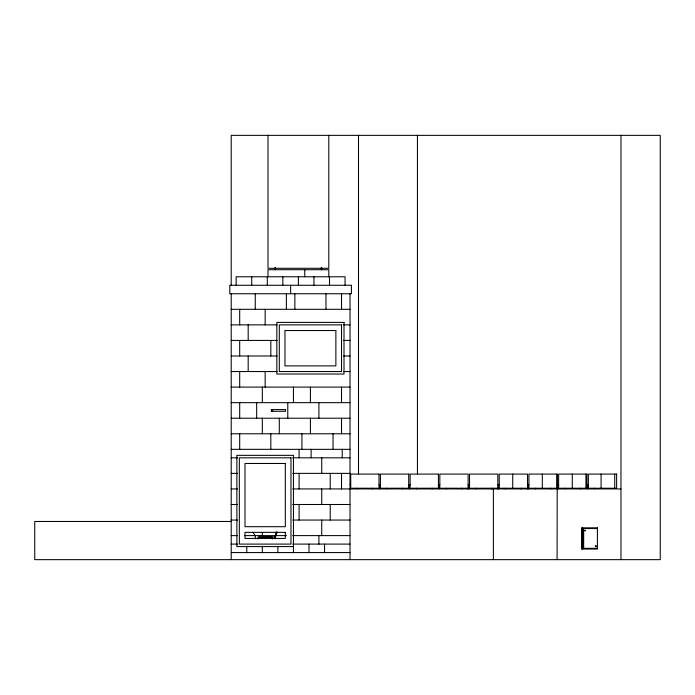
<?xml version="1.0" encoding="UTF-8"?>
<svg xmlns="http://www.w3.org/2000/svg" width="695" height="695" viewBox="0 0 695 695"><rect width="100%" height="100%" fill="white"/><g stroke="black" fill="none" stroke-linecap="round" stroke-linejoin="round"><path stroke-width="1.04" d="M277.574 532.153L275.055 535.61L275.055 538.79M272.805 411.066L271.771 411.153M271.841 409.685L272.683 409.72M231.209 309.31L350.019 309.31M231.209 324.869L277.157 324.869M343.573 324.869L350.019 324.869M231.209 340.428L277.175 340.428M343.651 340.428L350.019 340.428M231.209 355.988L277.175 355.988M343.651 355.988L350.019 355.988M231.209 371.547L277.157 371.547M343.573 371.547L350.019 371.547M231.209 387.098L350.019 387.098M231.209 402.657L350.019 402.657M231.209 418.216L350.019 418.216M231.209 433.776L350.019 433.776M231.209 449.335L350.019 449.335M231.209 457.823L237.681 457.823M292.638 457.823L350.019 457.823M231.209 473.373L237.577 473.373M292.734 473.373L350.019 473.373M350.019 484.693L350.723 484.693M379.01 484.693L380.426 484.693M408.712 484.693L410.128 484.693M438.415 484.693L439.831 484.693M468.117 484.693L469.533 484.693M497.82 484.693L499.236 484.693M527.522 484.693L528.93 484.693M557.216 484.693L558.632 484.693M586.919 484.693L588.335 484.693M468.117 488.229L439.831 488.229L439.831 474.086L468.117 474.086L468.117 488.932M497.82 488.229L469.533 488.229L469.533 474.086L497.82 474.086L497.82 488.932M527.522 488.229L499.236 488.229L499.236 474.086L527.522 474.086L527.522 488.932M557.216 488.229L528.93 488.229L528.93 474.086L557.216 474.086L557.103 559.649M231.209 488.932L237.577 488.932M292.734 488.932L620.956 488.932M231.209 504.492L237.577 504.492M292.734 504.492L350.019 504.492M231.209 520.051L237.577 520.051M292.734 520.051L350.019 520.051M231.209 521.467L34.75 521.467L34.75 559.649L660.25 559.649L660.25 135.351L231.209 135.351L231.209 285.019M597.422 528.539L583.157 528.539L583.157 548.338L597.422 548.338M231.209 535.61L237.577 535.61M244.883 535.61L286.47 535.61M292.708 535.61L350.019 535.61M275.472 537.026L258.088 537.026L258.088 539.042M231.209 544.098L237.577 544.098M292.708 544.098L350.019 544.098M293.446 546.574L236.873 546.574L236.873 455.347L293.446 455.347L293.446 552.577M231.209 552.577L350.019 552.577M252.745 532.153L255.256 535.61L255.256 538.79M620.956 135.351L620.956 559.649M614.728 474.086L614.728 488.229M601.079 474.086L601.079 488.229M594.703 488.229L594.703 488.932M587.631 484.693L587.631 488.932M585.946 474.086L585.946 488.229M583.67 528.539L583.67 548.338M583.366 528.539L583.366 548.338M582.671 527.826L582.671 549.041M582.158 527.826L582.158 549.041M580.56 488.229L580.56 488.932M572.289 474.086L572.289 488.229M565 488.229L565 488.932M557.929 484.693L557.929 488.932M556.999 474.086L556.999 488.229M550.857 488.229L550.857 488.932M542.317 474.086L542.317 488.229M535.298 488.229L535.298 488.932M528.226 484.693L528.226 488.932M521.154 488.229L521.154 488.932M512.736 474.086L512.736 488.229M505.595 488.229L505.595 488.932M498.524 484.693L498.524 488.932M493.372 488.932L493.372 559.649M493.076 488.229L493.076 488.932M491.452 488.229L491.452 488.932M475.893 488.229L475.893 488.932M468.821 484.693L468.821 488.932M461.749 488.229L461.749 488.932M446.19 488.229L446.19 488.932M439.118 484.693L439.118 488.932M432.047 488.229L432.047 488.932M417.443 135.351L417.443 473.921M416.496 488.229L416.496 488.932M409.424 484.693L409.424 488.932M402.353 488.229L402.353 488.932M386.794 488.229L386.794 488.932M379.722 484.693L379.722 488.932M372.65 488.229L372.65 488.932M358.507 135.351L358.507 473.921M357.091 488.229L357.091 488.932M350.019 293.75L350.019 559.649M345.067 285.271L345.067 276.784L236.161 276.784L236.161 285.271M342.235 449.335L342.235 457.823M341.532 293.75L341.532 309.31M341.532 387.098L341.532 402.657M341.532 418.216L341.532 433.776M341.532 473.373L341.532 488.932M333.044 433.776L333.044 449.335M330.221 473.373L330.221 488.932M330.221 504.492L330.221 520.051M329.508 276.784L329.508 285.271M328.805 135.351L328.805 268.296L267.983 268.296L267.983 135.351M328.805 276.784L328.805 269.712L267.983 269.712L267.983 276.784M325.972 293.75L325.972 309.31M324.556 544.098L324.556 552.577M321.733 267.688L321.733 269.712M321.733 457.823L321.733 473.373M321.733 488.932L321.733 504.492M321.733 520.051L321.733 535.61M321.307 267.688L321.307 269.712M318.901 402.657L318.901 418.216M318.901 535.61L318.901 544.098M313.949 276.784L313.949 285.271M311.125 449.335L311.125 457.823M310.413 387.098L310.413 402.657M310.413 418.216L310.413 433.776M309.006 544.098L309.006 552.577M304.757 269.712L304.757 276.784M301.925 433.776L301.925 449.335M299.102 449.335L299.102 457.823M299.102 473.373L299.102 488.932M299.102 504.492L299.102 520.051M298.39 276.784L298.39 285.271M294.854 293.75L294.854 309.31M293.446 387.098L293.446 402.657M290.614 285.271L290.614 293.75M287.782 402.657L287.782 418.216M286.375 293.75L286.375 309.31M282.839 276.784L282.839 285.271M279.303 418.216L279.303 433.776M277.887 546.218L277.887 552.577M276.349 531.727L276.349 533.847M275.95 532.917L275.95 536.001M275.481 267.688L275.481 269.712M275.055 267.688L275.055 269.712M272.232 539.042L272.232 537.026L258.505 537.305M270.815 340.428L270.815 355.988M270.815 433.776L270.815 449.335M267.28 276.784L267.28 285.271M265.16 309.31L265.16 324.869M265.16 371.547L265.16 387.098M262.328 387.098L262.328 402.657M262.328 418.216L262.328 433.776M262.328 532.5L262.328 535.61M262.328 546.218L262.328 552.577M259.496 535.61L259.496 537.73M256.672 402.657L256.672 418.216M255.256 293.75L255.256 309.31M251.72 276.784L251.72 285.271M248.185 324.869L248.185 340.428M248.185 355.988L248.185 371.547M246.768 546.218L246.768 552.577M239.697 309.31L239.697 324.869M239.697 340.428L239.697 355.988M239.697 371.547L239.697 387.098M239.697 402.657L239.697 418.216M239.697 433.776L239.697 449.335M231.209 293.698L231.209 559.649M584.86 530.546C585.155 532.109 585.807 529.486 584.86 530.546M595.354 546.105C595.676 547.669 596.258 545.028 595.354 546.105M595.667 546.105C595.989 547.669 596.562 545.028 595.667 546.105M351.435 285.271L229.802 285.271L229.802 293.75L351.435 293.75L351.435 285.271M344.008 322.393L276.827 322.393L276.827 374.023L344.008 374.023L344.008 322.393M341.532 324.869L279.303 324.869L279.303 371.547L341.532 371.547L341.532 324.869M335.876 330.525L284.959 330.525L284.959 365.883L335.876 365.883L335.876 330.525M285.523 409.59L271.38 409.59L271.38 411.284L285.523 411.284L285.523 409.59M290.97 457.823L239.341 457.823L239.341 544.098L290.97 544.098L290.97 457.823M285.315 463.478L245.005 463.478L245.005 526.697L285.315 526.697L285.315 463.478M379.01 474.086L350.723 474.086L350.723 488.229L379.01 488.229L379.01 474.086M408.712 474.086L380.426 474.086L380.426 488.229L408.712 488.229L408.712 474.086M438.415 474.086L410.128 474.086L410.128 488.229L438.415 488.229L438.415 474.086M586.919 474.086L558.632 474.086L558.632 488.229L586.919 488.229L586.919 474.086M616.621 474.086L588.335 474.086L588.335 488.229L616.621 488.229L616.621 474.086M597.405 527.826L581.654 527.826L581.654 549.041L597.405 549.041L597.405 527.826M285.315 532.353L245.005 532.353L245.005 538.434L285.315 538.434L285.315 532.353"/></g></svg>
